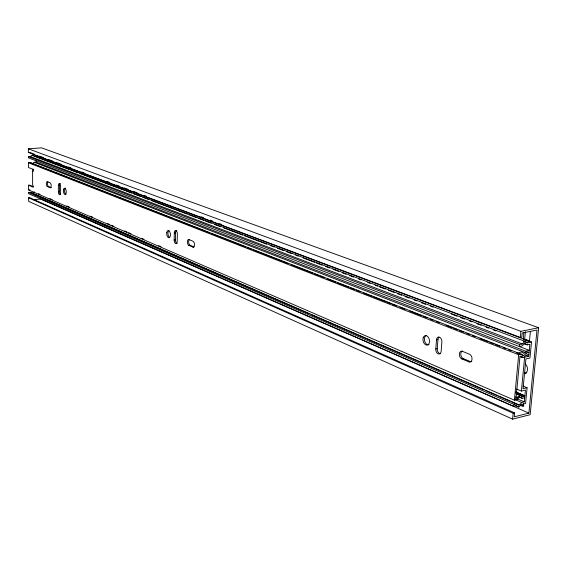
<?xml version="1.0" encoding="UTF-8"?>
<svg xmlns="http://www.w3.org/2000/svg" width="567" height="567" viewBox="0 0 567 567"><rect width="100%" height="100%" fill="white"/><g stroke="black" fill="none" stroke-linecap="round" stroke-linejoin="round"><path stroke-width="0.85" d="M58.366 191.766L58.366 185.6A2.523 1.099 84.3 0 1 59.485 183.588A2.523 1.099 84.3 0 1 60.605 186.515L60.598 192.695A2.523 1.091 84.2 0 1 59.478 194.694A2.523 1.091 84.2 0 1 58.366 191.766L59.5 191.66A2.516 1.099 84.2 0 0 60.322 194.382M59.5 191.66L59.5 185.501A2.523 1.099 84.3 0 1 60.329 183.453M174.147 240.011L174.31 232.881A2.941 1.503 83.2 0 1 175.905 230.649A2.941 1.503 83.2 0 1 177.365 234.128L177.195 241.287A2.941 1.495 83 0 1 175.6 243.498A2.941 1.495 83 0 1 174.147 240.011L175.401 239.862A2.934 1.495 83 0 0 177.251 243.413M175.401 239.862L175.564 232.732A2.941 1.503 83.2 0 1 176.762 230.436M435.796 349.045L436.512 339.803A3.926 2.622 77 0 1 439.482 337.181A3.926 2.622 77 0 1 441.884 341.993L441.154 351.278A3.919 2.608 76.6 0 1 438.192 353.858A3.919 2.608 76.6 0 1 435.796 349.045L437.242 348.755A3.919 2.608 76.6 0 0 440.332 353.723M437.242 348.755L437.958 339.52A3.926 2.622 77 0 1 438.943 337.216M512.618 419.141L513.17 413.251L514.652 412.882L514.283 416.809L528.898 413.116L536.992 330.044L522.193 333.056L521.81 337.11L520.315 337.422L28.371 152.431L28.35 148.816L41.575 147.859L538.65 327.74L530.152 414.69L512.618 419.141L28.641 201.356L28.626 197.805L29.718 197.699L514.652 412.882M516.594 403.761L30.519 192.298L28.591 192.475L28.598 193.659L513.822 406.362L514.007 404.391L516.594 403.761L518.982 405.093L521.739 402.499L524.305 401.868L525.439 390.075L521.399 391.067L516.509 389.005M514.404 400.167L518.685 354.751L521.286 354.191L523.695 355.615L526.474 353.071L529.054 352.511L36.139 162.141L34.218 162.297L32.298 163.629L30.363 162.594L28.428 162.75L28.456 167.499L33.084 169.342L32.581 171.525L32.645 184.601L33.169 187.188L28.556 185.225L28.577 189.931L514.404 400.167L516.991 399.537L519.762 396.964L522.143 398.289L524.709 397.665M515.552 405.639L518.798 407.056L521.555 404.462L525.574 403.47L527.09 387.757L523.065 388.714L525.914 358.911L529.961 358.018L531.506 342.014L527.452 342.865L525.049 341.391L522.257 343.956L519.648 344.502L519.457 346.522L522.065 345.969L524.858 343.411L527.26 344.878L529.84 344.332L528.685 356.345L524.631 357.231L521.399 391.067M520.315 337.422L520.889 331.334L538.65 327.74M523.249 339.427L523.873 332.808M525.411 331.688L524.702 339.123L530.088 341.15M523.483 403.328L523.171 406.567L520.152 405.256M530.358 331.773L529.401 341.745L524.014 339.718M528.862 354.495L526.282 355.055L523.504 357.6L521.101 356.182L519.982 356.423L516.069 397.85L517.182 397.587L519.946 395.008L522.335 396.34L524.893 395.723L515.935 391.917M30.519 192.298L32.439 193.304L34.353 191.944M518.89 352.575L521.491 352.015L523.901 353.461L526.679 350.902L529.266 350.342L28.4 157.846L28.393 156.641L30.327 156.499L32.255 155.152L525.049 341.391M513.822 406.362L516.409 405.731L518.798 407.056M514.567 398.473L517.154 397.843L519.925 395.249L522.306 396.602L524.872 395.979L515.913 392.173M468.859 361.845A4.047 2.757 75.6 0 0 472.027 359.216A4.047 2.757 75.6 0 0 469.497 354.24L462.445 351.356A4.019 2.729 75.9 0 0 459.341 353.985A4.019 2.729 75.9 0 0 461.822 358.918L468.859 361.845L470.327 361.533A4.04 2.764 75.6 0 0 471.787 361.611M461.822 358.918L463.282 358.606L470.327 361.533M436.512 339.803L437.958 339.52M192.815 247.056L194.091 246.9L190.129 245.256L188.861 245.412A2.991 1.545 82.9 0 1 187.365 241.868A2.991 1.545 82.9 0 1 189.017 239.614L192.978 241.23A3.005 1.559 82.8 0 1 194.495 244.802A3.005 1.559 82.8 0 1 192.815 247.056L188.861 245.412M174.31 232.881L175.564 232.732M33.092 199.747L40.647 199.024L528.898 413.116M47.401 186.593L48.521 186.493L51.236 187.613L50.109 187.72L47.401 186.593A2.481 1.056 84.4 0 1 46.317 183.722A2.481 1.056 84.4 0 1 47.387 181.738L50.102 182.843A2.488 1.063 84.3 0 1 51.193 185.728A2.488 1.063 84.3 0 1 50.109 187.72M58.366 185.6L59.5 185.501M28.577 189.931L29.86 189.817M28.556 185.225L29.654 185.125L33.503 186.763M28.371 152.431L29.477 152.346M28.35 148.816L520.889 331.334M30.306 152.658L34.452 154.217M39.421 156.081L43.567 157.633M48.542 159.504L52.688 161.056M55.998 162.304L61.803 164.48M68.43 166.967L70.918 167.903M81.698 171.943L84.178 172.878M107.39 181.589L109.878 182.517M116.504 185.012L118.992 185.941M123.967 187.812L128.107 189.364M133.082 191.228L137.228 192.787M143.855 195.275L146.343 196.203M201.044 216.736L203.532 217.671M210.166 220.159L212.653 221.087M219.28 223.582L221.768 224.511M531.506 342.014L37.216 155.975L34.19 156.209L32.255 155.152M35.019 156.52L68.954 169.356M70.606 169.987L78.055 172.807M79.713 173.431L124.4 190.342M126.058 190.966L131.849 193.163M133.507 193.786L140.956 196.607M142.608 197.231L148.405 199.428M151.715 200.675L187.301 214.142M188.953 214.773L196.402 217.586M198.06 218.217L203.851 220.407M205.509 221.038L211.3 223.228M214.609 224.482L220.407 226.672M223.717 227.927L242.754 235.128M244.405 235.752L259.303 241.393M260.955 242.017L266.752 244.214M270.062 245.461L274.201 247.028M277.511 248.282L283.302 250.472M286.611 251.727L291.58 253.605M295.719 255.171L298.199 256.114M303.168 257.992L314.756 262.372M316.407 263.003L322.205 265.193M325.515 266.447L329.647 268.014M332.964 269.268L338.754 271.458M342.064 272.713L346.203 274.279M349.513 275.527L353.652 277.093M358.613 278.971L361.101 279.914M367.721 282.423L370.201 283.358M375.17 285.236L377.65 286.179M379.309 286.803L385.099 288.993M388.409 290.247L394.207 292.444M397.517 293.692L401.656 295.258M404.966 296.513L409.105 298.079M414.066 299.957L416.547 300.9M421.515 302.778L425.654 304.344M430.622 306.223L433.103 307.158M451.311 314.054L457.101 316.244M460.411 317.499L464.55 319.065M469.519 320.943L471.999 321.879M476.967 323.757L481.107 325.323M486.068 327.202L488.556 328.144M493.517 330.022L495.997 330.965M523.313 341.299L527.452 342.865M523.951 343.616L527.26 344.878M30.327 156.499L522.257 343.956M28.393 156.641L519.648 344.502M34.218 162.297L526.474 353.071M526.211 355.381L528.685 356.345M30.363 162.594L521.286 354.191M32.298 163.629L173.282 218.713M174.934 219.358L209.563 232.888M211.215 233.533L245.844 247.063M247.488 247.708L251.613 249.317M253.265 249.962L282.118 261.231M283.769 261.876L287.887 263.492M291.19 264.775L312.623 273.152M314.274 273.797L318.399 275.406M320.043 276.051L324.168 277.66M327.464 278.95L335.714 282.175M337.358 282.82L348.903 287.327M350.555 287.972L354.673 289.581M356.324 290.226L360.449 291.835M363.745 293.125L371.987 296.343M373.639 296.988L385.177 301.502M386.829 302.14L390.954 303.756M392.598 304.401L396.723 306.01M400.018 307.3L404.966 309.228M409.913 311.163L421.458 315.67M423.11 316.315L427.227 317.924M430.53 319.214L433.004 320.185M436.299 321.468L439.595 322.758M446.194 325.338L451.963 327.591M453.614 328.236L457.739 329.845M459.383 330.49L463.508 332.099M466.804 333.389L469.278 334.353M472.573 335.643L475.047 336.607M479.994 338.542L488.244 341.766M489.888 342.411L494.013 344.02M495.664 344.665L499.782 346.274M503.085 347.564L505.558 348.528M508.854 349.818L511.328 350.782M516.275 352.717L523.695 355.615M28.428 162.75L518.685 354.751M520.208 356.303L523.504 357.6M520.152 356.643L522.618 357.614M523.008 386.056L527.09 387.757M515.878 393.278L519.946 395.008M516.629 393.909L522.335 396.34M518.89 396.893L522.143 398.289M515.552 396.886L517.182 397.587M516.984 398.721L524.305 401.868M38.414 193.701L40.037 194.403M49.783 198.613L52.221 199.662M66.842 205.977L69.28 207.033M90.401 216.155L92.839 217.211M107.461 223.526L109.899 224.582M111.522 225.283L113.96 226.332M124.52 230.897L126.958 231.946M128.581 232.654L131.02 233.703M141.58 238.268L144.011 239.317M158.632 245.631L161.071 246.688M514.432 399.338L521.739 402.499M520.839 404.569L523.858 405.88M32.439 193.304L309.419 313.87M311.049 314.579L484.055 389.89M485.685 390.599L497.053 395.546M498.677 396.255L510.052 401.202M511.675 401.911L518.982 405.093M28.591 192.475L514.007 404.391M28.626 197.805L513.17 413.251M36.139 160.851L36.139 162.282M33.148 169.086L33.162 171.73M169.739 237.502A3.643 1.843 83.2 0 1 167.988 234.136A3.643 1.843 83.2 0 1 168.945 230.521M65.97 194.353A3.175 1.389 84.2 0 1 64.567 191.072A3.175 1.389 84.2 0 1 65.616 188.095M190.129 245.256A2.984 1.545 82.9 0 1 188.662 242.478A2.984 1.545 82.9 0 1 189.484 239.522M463.282 358.606A4.012 2.729 75.9 0 1 460.815 354.694A4.012 2.729 75.9 0 1 462.466 350.987M429.013 344.701A4.841 3.196 77.3 0 1 424.676 341.178A4.841 3.196 77.3 0 1 426.334 335.423M48.521 186.493A2.474 1.056 84.4 0 1 47.479 184.261A2.474 1.056 84.4 0 1 47.975 181.745M524.213 373.362A5.167 3.686 73.7 0 0 526.048 372.788A5.28 3.763 73.7 0 0 526.715 365.835A5.167 3.686 73.7 0 0 525.12 363.872M526.637 372.916A5.167 3.686 73.6 0 1 524.659 372.803M423.173 337.833A4.841 3.196 77.3 0 0 426.745 345.119A4.841 3.196 77.3 0 0 428.808 338.067A4.841 3.196 77.3 0 0 423.173 337.833M63.61 189.286A3.175 1.389 84.2 0 0 64.829 194.46A3.175 1.389 84.2 0 0 66.07 190.314A3.175 1.389 84.2 0 0 63.61 189.286M166.783 232.449A3.643 1.836 83.2 0 0 168.973 237.736A3.643 1.836 83.2 0 0 169.958 232.165A3.643 1.836 83.2 0 0 166.783 232.449"/></g></svg>
